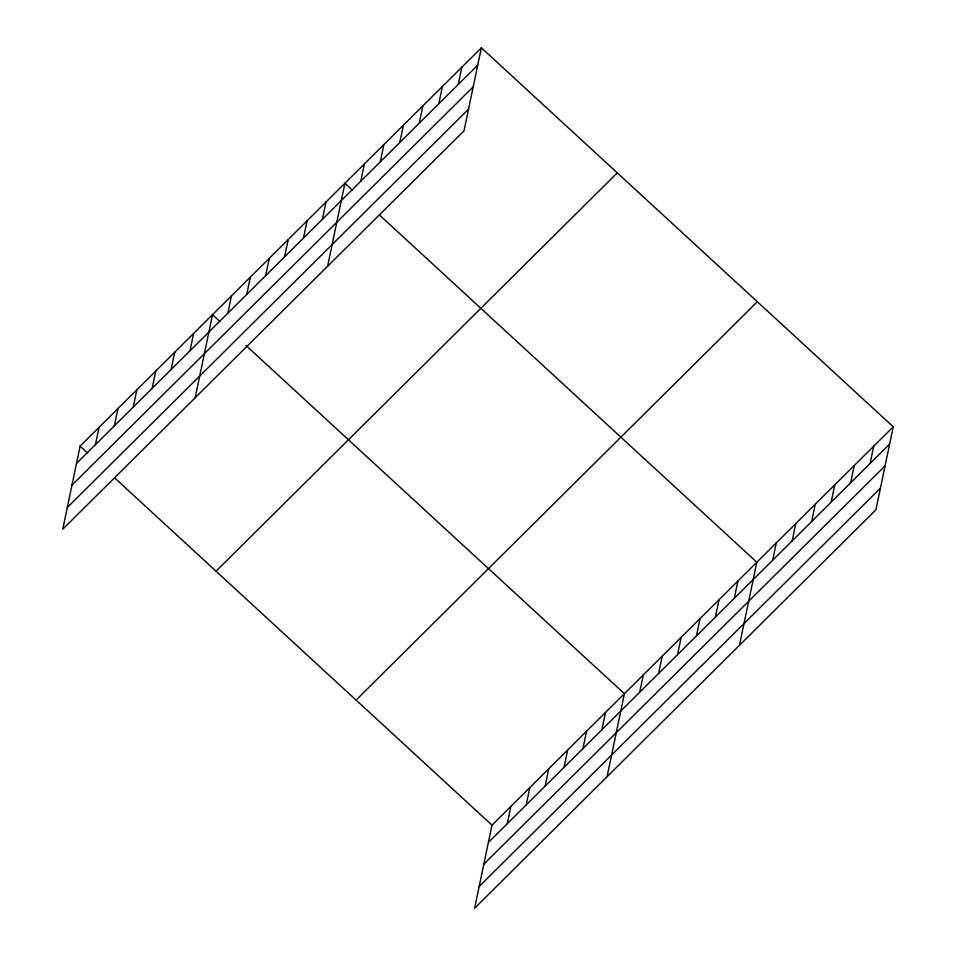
<?xml version="1.0" encoding="UTF-8"?>
<svg xmlns="http://www.w3.org/2000/svg" width="956" height="956" viewBox="0 0 956 956"><rect width="100%" height="100%" fill="white"/><g stroke="black" fill="none" stroke-linecap="round" stroke-linejoin="round"><path stroke-width="1.43" d="M481.358 47.8L80.113 446.141L62.761 529.194L464.007 130.853L481.358 47.8L893.239 426.806L875.887 509.859L474.642 908.2L491.993 825.148L893.239 426.806M95.409 444.683L99.03 427.368M114.326 425.91L117.947 408.582M133.243 407.125L136.863 389.809M152.159 388.351L155.78 371.024M171.076 369.566L174.697 352.25M189.993 350.792L193.602 333.465M195.179 397.732L212.519 314.691L220.071 321.634M227.827 313.233L231.436 295.906M246.732 294.448L250.353 277.132M265.649 275.675L269.269 258.359M284.565 256.889L288.186 239.574M303.482 238.116L307.103 220.8M322.399 219.33L326.02 202.015M327.585 266.282L344.937 183.241L352.489 190.184M360.806 181.21L364.427 163.894M380.297 161.863L383.918 144.535M399.787 142.516L403.408 125.188M419.278 123.169L422.887 105.841M438.768 103.822L442.377 86.494M458.247 84.463L461.868 67.147M507.289 823.69L510.91 806.374M526.206 804.916L529.827 787.601M545.123 786.131L548.732 768.815M564.04 767.357L567.649 750.042M582.957 748.572L586.566 731.256M601.862 729.798L605.483 712.483M607.048 776.75L624.399 693.697L245.967 345.463M639.695 692.24L643.316 674.924M658.612 673.466L662.233 656.139M677.529 654.681L681.15 637.365M696.446 635.907L700.067 618.58M715.363 617.122L718.984 599.806M734.28 598.348L737.901 581.021M739.466 645.288L756.817 562.248L379.46 215.004M772.687 560.216L776.308 542.9M792.177 540.869L795.786 523.553M811.668 521.522L815.277 504.206M831.146 502.175L834.767 484.847M850.637 482.828L854.258 465.5M870.127 463.481L873.748 446.153M76.492 463.469L477.737 65.116M71.963 485.158L473.208 86.805M67.29 507.505L468.548 109.151M216.032 571.222L617.277 172.869M356.074 700.079L757.319 301.738M488.373 842.475L889.618 444.134M483.844 864.164L885.089 465.823M479.171 886.511L880.416 488.169M80.113 446.141L87.665 453.096M114.636 477.904L491.993 825.148"/></g></svg>
